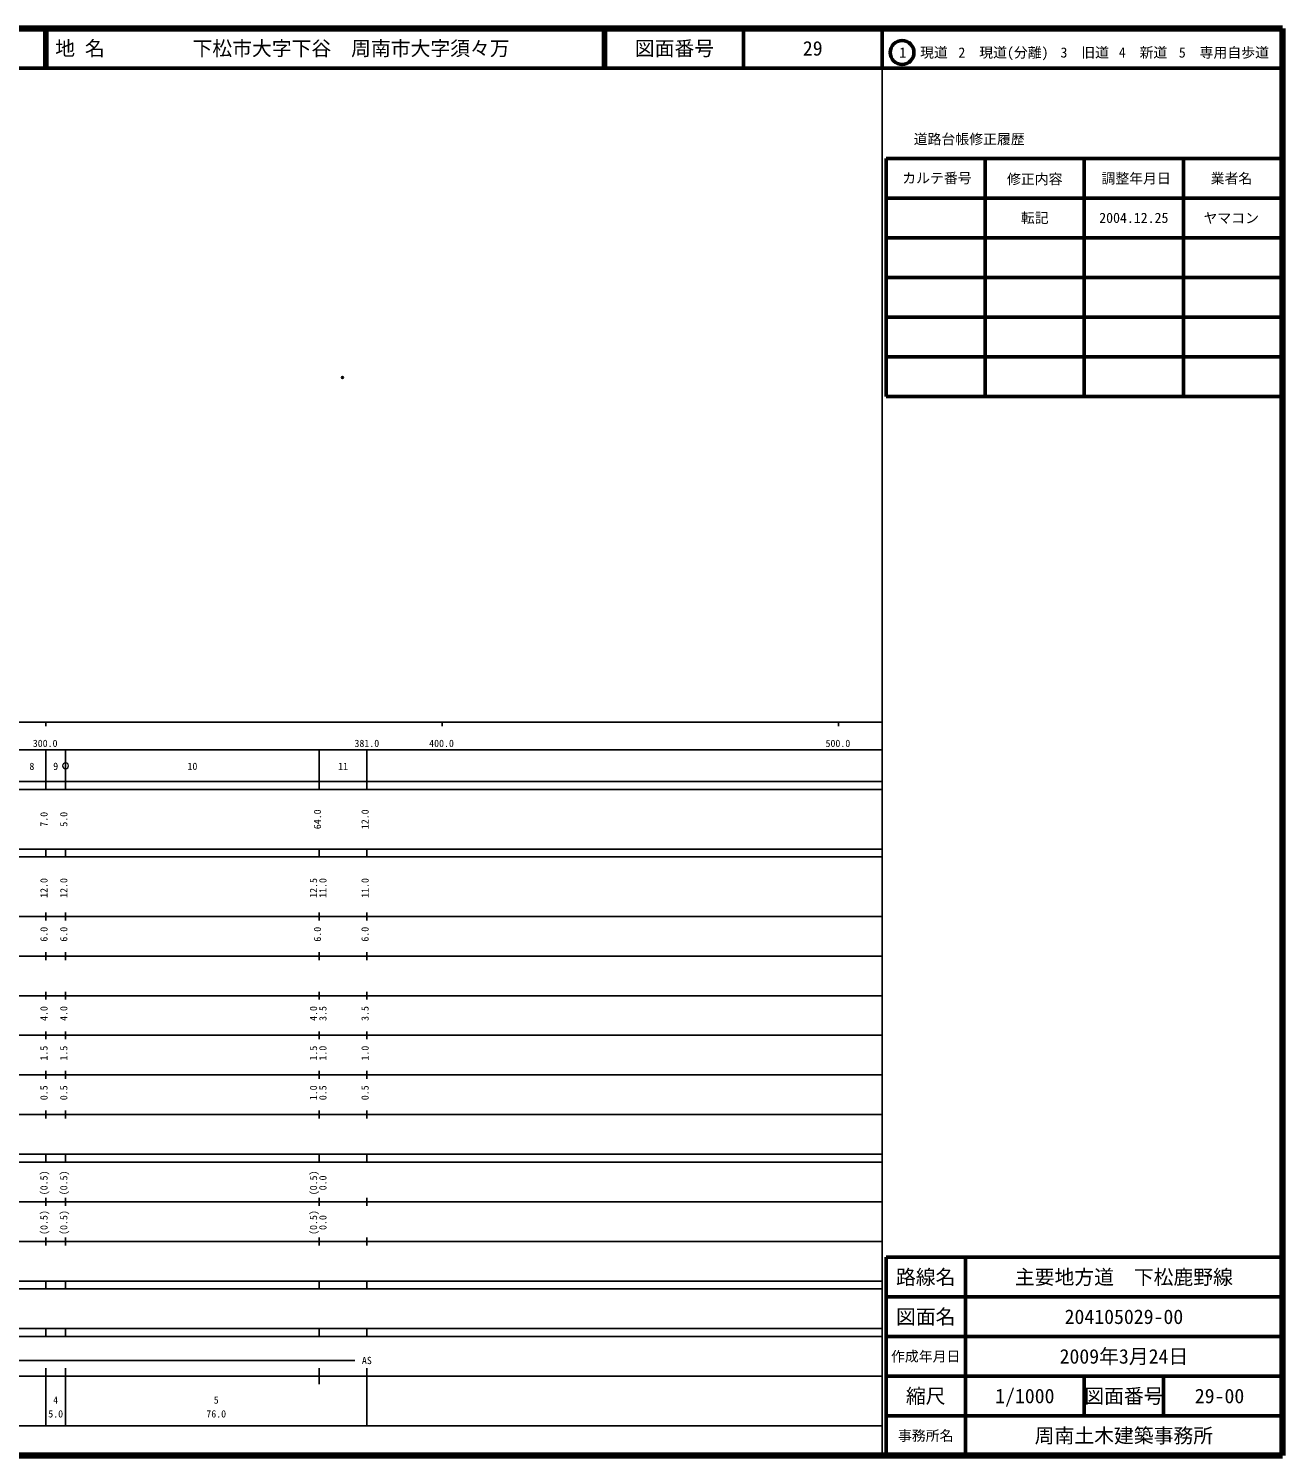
# Model space of a CAD drawing. Units: millimetres on the paper. Extents: x 40 to 680, y 20 to 380.
# Drawn here: x 363.7 to 680, y 20 to 380 of the extents above; entities that cross this region are included whole.
import ezdxf
from ezdxf.enums import TextEntityAlignment as Align

# ---------------------------------------------------------------- set-up
doc = ezdxf.new("R2010")
doc.units = ezdxf.units.MM
doc.header["$PDMODE"] = 32
doc.header["$PDSIZE"] = 0.5
doc.layers.add('M-OTRS', color=6, linetype='Continuous')
doc.layers.add('M-TTL-TXT', color=7, linetype='Continuous')
for name, color, linetype, lineweight in [('M-TTL', 2, 'Continuous', 140), ('M-TTL-BAND', 7, 'Continuous', 25), ('M-TTL-FRAM', 2, 'Continuous', 50), ('M-TTL-LINE', 7, 'Continuous', 50)]:
    doc.layers.add(name, color=color, linetype=linetype, lineweight=lineweight)
doc.styles.add('ＭＳ ゴシック', font='')
doc.styles.get('ＭＳ ゴシック').set_extended_font_data('MS Gothic')

msp = doc.modelspace()

# ---------------------------------------------------------------- linework, layer by layer
at = {"layer": 'M-OTRS'}
msp.add_point((442.842, 291.962), dxfattribs=at)
at = {"layer": 'M-TTL'}
for p, q in [((680, 380), (40, 380)), ((680, 20), (680, 380)), ((40, 20), (680, 20))]:
    msp.add_line(p, q, dxfattribs=at)
at = {"layer": 'M-TTL-BAND'}
for p, q in [((579, 20), (579, 370)), ((40, 205), (579, 205)), ((368, 205), (368, 204)), ((468, 205), (468, 204)), ((568, 205), (568, 204)), ((68, 198), (579, 198)), ((368, 188), (368, 198)), ((373, 188), (373, 198)), ((437, 188), (437, 198)), ((449, 188), (449, 198)), ((40, 190), (579, 190)), ((40, 188), (579, 188)), ((40, 173), (579, 173)), ((368, 171), (368, 173)), ((373, 171), (373, 173)), ((437, 171), (437, 173)), ((449, 171), (449, 173)), ((40, 171), (579, 171)), ((40, 156), (579, 156)), ((368, 155), (368, 157)), ((373, 155), (373, 157)), ((437, 155), (437, 157)), ((449, 155), (449, 157)), ((46, 146), (579, 146)), ((368, 145), (368, 147)), ((373, 145), (373, 147)), ((437, 145), (437, 147)), ((449, 145), (449, 147)), ((368, 135), (368, 137)), ((373, 135), (373, 137)), ((437, 135), (437, 137)), ((449, 135), (449, 137)), ((52, 136), (579, 136)), ((46, 126), (579, 126)), ((368, 125), (368, 127)), ((373, 125), (373, 127)), ((437, 125), (437, 127)), ((449, 125), (449, 127)), ((52, 116), (579, 116)), ((368, 115), (368, 117)), ((373, 115), (373, 117)), ((437, 115), (437, 117)), ((449, 115), (449, 117)), ((46, 106), (579, 106)), ((368, 105), (368, 107)), ((373, 105), (373, 107)), ((437, 105), (437, 107)), ((449, 105), (449, 107)), ((40, 96), (579, 96)), ((40, 94), (579, 94)), ((368, 94), (368, 96)), ((373, 94), (373, 96)), ((437, 94), (437, 96)), ((449, 94), (449, 96)), ((49, 84), (579, 84)), ((368, 83), (368, 85)), ((373, 83), (373, 85)), ((437, 83), (437, 85)), ((449, 83), (449, 85)), ((40, 74), (579, 74)), ((368, 73), (368, 75)), ((373, 73), (373, 75)), ((437, 73), (437, 75)), ((449, 73), (449, 75)), ((40, 64), (579, 64)), ((40, 62), (579, 62)), ((368, 62), (368, 64)), ((373, 62), (373, 64)), ((437, 62), (437, 64)), ((449, 62), (449, 64)), ((40, 52), (579, 52)), ((368, 50), (368, 52)), ((373, 50), (373, 52)), ((437, 50), (437, 52)), ((449, 50), (449, 52)), ((40, 50), (579, 50)), ((71, 44), (446, 44)), ((40, 40), (579, 40)), ((368, 27.5), (368, 42)), ((373, 27.5), (373, 42)), ((437, 38), (437, 42)), ((449, 27.5), (449, 42)), ((68, 27.5), (579, 27.5))]:
    msp.add_line(p, q, dxfattribs=at)
at = {"layer": 'M-TTL-BAND', "lineweight": 13}
msp.add_lwpolyline([(373.75, 194, 1), (372.25, 194, 1)], format="xyb", close=True, dxfattribs=at)
at = {"layer": 'M-TTL-FRAM'}
for p, q in [((580, 347.197), (580, 287.197)), ((580, 347.197), (680, 347.197)), ((580, 287.197), (680, 287.197)), ((680, 70), (580, 70)), ((580, 70), (580, 20))]:
    msp.add_line(p, q, dxfattribs=at)
at = {"layer": 'M-TTL-LINE'}
for p, q in [((367.75, 380), (367.75, 370)), ((368.25, 380), (368.25, 370)), ((508.747, 380), (508.747, 370)), ((509.247, 380), (509.247, 370)), ((543.997, 380), (543.997, 370)), ((579, 380), (579, 370)), ((40, 370), (680, 370)), ((605, 347.197), (605, 287.197)), ((630, 347.197), (630, 287.197)), ((655, 347.197), (655, 287.197)), ((580, 337.197), (680, 337.197)), ((580, 327.197), (680, 327.197)), ((580, 317.197), (680, 317.197)), ((580, 307.197), (680, 307.197)), ((580, 297.197), (680, 297.197)), ((600, 70), (600, 20)), ((680, 60), (580, 60)), ((680, 50), (580, 50)), ((680, 40), (580, 40)), ((630, 40), (630, 30)), ((650, 40), (650, 30)), ((680, 30), (580, 30))]:
    msp.add_line(p, q, dxfattribs=at)
msp.add_circle((584.031, 373.958), 3, dxfattribs=at)

# ---------------------------------------------------------------- texts
at = {"layer": 'M-TTL-BAND', "style": 'ＭＳ ゴシック'}
for s, p in [('300.0', (367.844, 198.195)), ('381.0', (449, 198.195)), ('400.0', (467.844, 198.195)), ('500.0', (567.844, 198.195)), ('8', (364.5, 192.405)), ('9', (370.5, 192.405)), ('10', (405, 192.405)), ('11', (443, 192.405)), ('AS', (449, 42.5)), ('4', (370.5, 32.523)), ('5', (411, 32.523)), ('5.0', (370.5, 29.033)), ('76.0', (411, 29.033))]:
    msp.add_text(s, height=1.833, dxfattribs=at).set_placement(p, align=Align.BOTTOM_CENTER)
for s, p in [('7.0', (369, 180.5)), ('5.0', (374, 180.5)), ('64.0', (438, 180.5)), ('12.0', (450, 180.5)), ('12.0', (369, 163.174)), ('12.0', (374, 163.174)), ('12.5', (437, 163.174)), ('11.0', (439.37, 163.174)), ('11.0', (450, 163.174)), ('6.0', (369, 151.5)), ('6.0', (374, 151.5)), ('6.0', (438, 151.5)), ('6.0', (450, 151.5)), ('4.0', (369, 131.5)), ('4.0', (374, 131.5)), ('4.0', (437, 131.5)), ('3.5', (439.37, 131.5)), ('3.5', (450, 131.5)), ('1.5', (369, 121.5)), ('1.5', (374, 121.5)), ('1.5', (437, 121.5)), ('1.0', (439.37, 121.5)), ('1.0', (450, 121.5)), ('0.5', (369, 111.5)), ('0.5', (374, 111.5)), ('1.0', (437, 111.5)), ('0.5', (439.37, 111.5)), ('0.5', (450, 111.5)), ('(0.5)', (369, 88.764)), ('(0.5)', (374, 88.764)), ('(0.5)', (437, 88.764)), ('0.0', (439.37, 88.764)), ('(0.5)', (369, 78.764)), ('(0.5)', (374, 78.764)), ('(0.5)', (437, 78.764)), ('0.0', (439.37, 78.764))]:
    msp.add_text(s, height=1.833, rotation=90, dxfattribs=at).set_placement(p, align=Align.BOTTOM_CENTER)
at = {"layer": 'M-TTL-TXT', "style": 'ＭＳ ゴシック'}
for s, p in [('地 名', (370.38, 375)), ('下松市大字下谷\u3000周南市大字須々万', (405.024, 375))]:
    msp.add_text(s, height=3.666, dxfattribs=at).set_placement(p, align=Align.MIDDLE_LEFT)
for s, height, p in [('図面番号', 3.666, (526.622, 375)), ('29', 3.666, (561.497, 375)), ('1\u3000現道', 2.566, (589.448, 373.958)), ('2\u3000現道(分離)', 2.566, (609.619, 373.958)), ('3\u3000旧道', 2.566, (630.121, 373.958)), ('4\u3000新道', 2.566, (644.824, 373.958)), ('5\u3000専用自歩道', 2.566, (665.228, 373.958)), ('道路台帳修正履歴', 2.566, (600.968, 352.113)), ('カルテ番号', 2.566, (592.839, 342.277)), ('修正内容', 2.566, (617.509, 342.023)), ('調整年月日', 2.566, (643.089, 342.197)), ('業者名', 2.566, (667.134, 342.197)), ('転記', 2.566, (617.5, 332.245)), ('2004.12.25', 2.566, (642.5, 332.245)), ('ヤマコン', 2.566, (667.077, 332.189)), ('路線名', 3.666, (590, 65)), ('路線名', 3.666, (590, 65)), ('主要地方道\u3000下松鹿野線', 3.666, (640, 65)), ('図面名', 3.666, (590, 55)), ('図面名', 3.666, (590, 55)), ('204105029-00', 3.666, (640, 55)), ('2009年3月24日', 3.666, (640, 45)), ('作成年月日', 2.566, (590, 45)), ('作成年月日', 2.566, (590, 45)), ('縮尺', 3.666, (590, 35)), ('縮尺', 3.666, (590, 35)), ('1/1000', 3.666, (615, 35)), ('図面番号', 3.666, (640, 35)), ('図面番号', 3.666, (640, 35)), ('29-00', 3.666, (664.125, 35)), ('事務所名', 2.566, (590, 25)), ('事務所名', 2.566, (590, 25)), ('周南土木建築事務所', 3.666, (640, 25))]:
    msp.add_text(s, height=height, dxfattribs=at).set_placement(p, align=Align.MIDDLE_CENTER)

doc.saveas('drawing.dxf')
